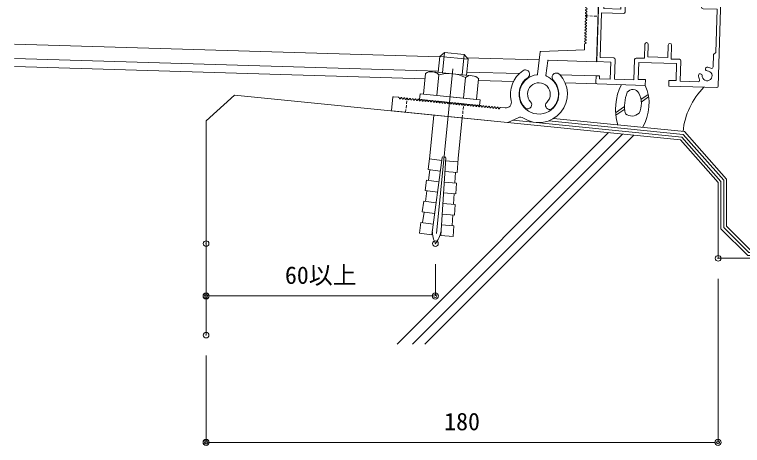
# Model space of a CAD drawing. Units: millimetres, scale not verified. Extents: x -1262 to 1261, y -891 to 891.
# Drawn here: x 513.6 to 769.5, y -96.7 to 54.6 of the extents above; entities that cross this region are included whole.
import ezdxf
from ezdxf.enums import TextEntityAlignment as Align

# ---------------------------------------------------------------- set-up
doc = ezdxf.new("R2010")
doc.units = ezdxf.units.MM
doc.header["$LTSCALE"] = 4
doc.header["$PDMODE"] = 32
doc.header["$PDSIZE"] = 2
for name, pattern in [('USER2', [51, 31.8, -6.4, 6.4, -6.4]), ('USER3', [6.5, 0.1, -6.4]), ('USER5', [0.375, 0.25, -0.125])]:
    doc.linetypes.add(name, pattern=pattern)
for name, color, linetype, lineweight in [('0-0_0', 3, 'Continuous', 18), ('0-1_CSLAYER2', 7, 'Continuous', 18), ('0-2_金物', 7, 'Continuous', 18), ('0-4_Defpoints', 7, 'Continuous', 18), ('0-5_41_U+FF71_U+FF99_U+FF90', 7, 'Continuous', 18), ('0-6_8寸法', 7, 'Continuous', 18), ('1-6_WHITE', 7, 'Continuous', 18)]:
    doc.layers.add(name, color=color, linetype=linetype, lineweight=lineweight)
doc.styles.add('ＭＳ ゴシック', font='')
doc.styles.get('ＭＳ ゴシック').set_extended_font_data('MS Gothic')

# ---------------------------------------------------------------- blocks, each defined once
blk = doc.blocks.new('A$C33DC0388')
at = {"layer": '0-0_0'}
for centre, radius, start, end in [((29.328, 38.987), 0.625, 134.74248, 240), ((31, 37.3), 3, 55.1501, 134.74248), ((29.328, 38.987), 0.625, 240, 314.74248), ((31, 37.3), 1.75, 225.25752, 134.74248), ((33, 40.172), 0.5, 235.1501, 0), ((29.328, 35.613), 0.625, 120, 225.25752), ((29.328, 35.613), 0.625, 45.25752, 120), ((31, 37.3), 3, 225.25752, 304.8499), ((33, 34.428), 0.5, 0, 124.8499), ((2.5, 7.162), 0.5, 180, 295.37693), ((4, 4), 1.75, 87.83959, 2.16041), ((4, 4), 3, 86.53696, 115.37693), ((4.085, 6.248), 0.5, 267.83959, 345), ((4.151, 6.495), 0.5, 345, 86.53696), ((6.248, 4.085), 0.5, 105, 182.16041), ((6.495, 4.151), 0.5, 3.46304, 105), ((4, 4), 3, 330.94072, 3.46304), ((7.059, 2.3), 0.5, 150.94072, 270)]:
    blk.add_arc(centre, radius, start, end, dxfattribs=at)
at = {"layer": '0-5_41_U+FF71_U+FF99_U+FF90'}
for p, q in [((0, 78), (6.459, 78)), ((0, 76), (0, 78)), ((6.932, 77.727), (6.459, 78)), ((7.068, 77.727), (7.541, 78)), ((7.541, 78), (35.459, 78)), ((35.932, 77.727), (35.459, 78)), ((36.068, 77.727), (36.541, 78)), ((36.541, 78), (43, 78)), ((0, 76), (3, 76)), ((3, 61.359), (3, 76)), ((4.2, 64.8), (4.2, 76)), ((4.2, 76), (16.8, 76)), ((16.8, 71.6), (16.8, 76)), ((18, 76), (25, 76)), ((18, 71.6), (18, 76)), ((25, 71.6), (25, 76)), ((26.2, 71.6), (26.2, 76)), ((26.2, 76), (38.8, 76)), ((38.8, 64.8), (38.8, 76)), ((40, 61.359), (40, 76)), ((4.8, 64.2), (4.2, 64.8)), ((4.8, 52.4), (4.8, 64.2)), ((38.2, 64.2), (38.8, 64.8)), ((38.2, 57.4), (38.2, 64.2)), ((3.273, 60.886), (3, 61.359)), ((3.273, 60.714), (3, 60.241)), ((3, 56.359), (3, 60.241)), ((39.727, 60.886), (40, 61.359)), ((39.727, 60.714), (40, 60.241)), ((40, 45.5), (40, 60.241)), ((3.273, 55.886), (3, 56.359)), ((38.8, 56.8), (38.2, 57.4)), ((38.8, 44.8), (38.8, 56.8)), ((3.273, 55.714), (3, 55.241)), ((4.2, 51.8), (4.8, 52.4)), ((4.2, 44.8), (4.2, 51.8)), ((0, 0.5), (0, 45.5)), ((1.2, 40.3), (1.2, 44.3)), ((1.2, 44.3), (3.7, 44.3)), ((39.3, 44.3), (41.8, 44.3)), ((40, 45.5), (43, 45.5)), ((41.8, 41.3), (41.8, 44.3)), ((43, 37.3), (43, 45.5)), ((34, 41.3), (41.8, 41.3)), ((2, 39.5), (1.2, 40.3)), ((2, 31.5), (2, 39.5)), ((29.016, 38.446), (29.016, 38.446)), ((33.5, 40.172), (33.5, 40.8)), ((35, 39.8), (41, 39.8)), ((35, 26.5), (35, 39.8)), ((41, 37.3), (41, 39.8)), ((41, 37.3), (43, 37.3)), ((33.5, 25.5), (33.5, 34.428)), ((1.2, 28.7), (6.1, 28.7)), ((43, 7.8), (43, 29)), ((1.2, 12.3), (1.2, 27.5)), ((1.2, 27.5), (6.1, 27.5)), ((35, 26.5), (41, 26.5)), ((34, 25), (41.8, 25)), ((41.8, 9.3), (41.8, 25)), ((16.8, 9.5), (16.8, 14.4)), ((18, 10), (18, 14.4)), ((25, 10), (25, 14.4)), ((26.2, 9.5), (26.2, 14.4)), ((2, 11.5), (1.2, 12.3)), ((2, 7.162), (2, 11.5)), ((13.35, 1.8), (13.35, 9)), ((13.85, 9.5), (16.8, 9.5)), ((14.85, 8), (28.15, 8)), ((14.85, 2), (14.85, 8)), ((18, 10), (25, 10)), ((26.2, 9.5), (29.15, 9.5)), ((28.15, 2), (28.15, 8)), ((29.65, 1.8), (29.65, 9)), ((36.5, 1.8), (36.5, 8.8)), ((37, 9.3), (41.8, 9.3)), ((38, 7.8), (43, 7.8)), ((38, 1.8), (38, 7.8)), ((4.568, 6.119), (4.634, 6.366)), ((6.119, 4.568), (6.366, 4.634)), ((43, 0.5), (43, 2.8)), ((0.5, 0), (17.35, 0)), ((7.059, 1.8), (13.35, 1.8)), ((14.85, 2), (17.35, 2)), ((17.35, 0), (17.35, 2)), ((25.65, 2), (28.15, 2)), ((25.65, 0), (25.65, 2)), ((25.65, 0), (42.5, 0)), ((29.65, 1.8), (36.5, 1.8)), ((38, 1.8), (41.8, 1.8))]:
    blk.add_line(p, q, dxfattribs=at)
for points in [[(40, 76), (43, 76), (43, 78)], [(0, 45.5), (3, 45.5), (3, 55.241)], [(1.2, 28.7), (1.2, 30.7), (2, 31.5)], [(41, 26.5), (41, 29), (43, 29)], [(41.8, 1.8), (41.8, 2.8), (43, 2.8)]]:
    blk.add_lwpolyline(points, dxfattribs=at)
for centre, radius, start, end in [((17.4, 71.6), 0.6, 180, 0), ((25.6, 71.6), 0.6, 180, 0), ((3.7, 44.8), 0.5, 270, 0), ((39.3, 44.8), 0.5, 180, 270), ((34, 40.8), 0.5, 90, 180), ((6.1, 28.1), 0.6, 270, 90), ((34, 25.5), 0.5, 180, 270), ((17.4, 14.4), 0.6, 0, 180), ((25.6, 14.4), 0.6, 0, 180), ((13.85, 9), 0.5, 90, 180), ((29.15, 9), 0.5, 0, 90), ((37, 8.8), 0.5, 90, 180), ((0.5, 0.5), 0.5, 180, 270), ((42.5, 0.5), 0.5, 270, 0)]:
    blk.add_arc(centre, radius, start, end, dxfattribs=at)
at = {"layer": '0-6_8寸法'}
for centre, radius, start, end in [((7, 77.8), 0.1, 227.05837, 312.94163), ((36, 77.8), 0.1, 227.05837, 312.94163), ((3.15, 60.8), 0.15, 325.22171, 34.77829), ((39.85, 60.8), 0.15, 145.22171, 214.77829), ((3.15, 55.8), 0.15, 325.22171, 34.77829)]:
    blk.add_arc(centre, radius, start, end, dxfattribs=at)
blk = doc.blocks.new('A$C7F6C16F4')
at = {"layer": '0-2_金物'}
for p, q in [((-5, 15.75), (-3.5, 17.25)), ((-5, 10.125), (-5, 15.75)), ((-5, 15.75), (5, 15.75)), ((-3.5, 10.125), (-3.5, 17.25)), ((-3.5, 17.25), (3.5, 17.25)), ((3.5, 10.125), (3.5, 17.25)), ((5, 15.75), (3.5, 17.25)), ((5, 10.125), (5, 15.75)), ((-9.375, 2), (-9.375, 9.223)), ((-7.03, 10.125), (7.03, 10.125)), ((-4.684, 2), (-4.684, 9.223)), ((4.684, 2), (4.684, 9.223)), ((9.375, 2), (9.375, 9.223)), ((-10.625, 2), (10.625, 2)), ((-10.625, 2), (-10.625, 0)), ((10.625, 0), (-10.625, 0)), ((-9.375, 2), (9.375, 2)), ((10.625, 2), (10.625, 0))]:
    blk.add_line(p, q, dxfattribs=at)
for centre, radius, start, end in [((-7.03, 6.625), 3.5, 47.92498, 132.07502), ((0, -2.487), 12.611, 68.19746, 111.80254), ((7.03, 6.625), 3.5, 47.92498, 132.07502)]:
    blk.add_arc(centre, radius, start, end, dxfattribs=at)
blk = doc.blocks.new('A$C3B587350')
at = {"layer": '0-2_金物'}
for p, q in [((-5, 0), (-5, -14.336)), ((5, 0), (5, -14.336)), ((-5, -14.336), (-5.171, -19.22)), ((-0.628, -14.489), (-1.584, -41.88)), ((-0.625, -14.336), (0.625, -14.336)), ((0.628, -14.489), (1.584, -41.88)), ((5, -14.336), (5.171, -19.22)), ((-5.04, -15.472), (-0.682, -15.624)), ((5.04, -15.472), (0.682, -15.624)), ((-5.171, -19.22), (-0.816, -19.372)), ((-4.546, -19.241), (-4.677, -22.989)), ((5.171, -19.22), (0.816, -19.372)), ((4.546, -19.241), (4.677, -22.989)), ((-5.301, -22.967), (-5.432, -26.715)), ((-5.301, -22.967), (-0.947, -23.119)), ((5.301, -22.967), (0.947, -23.119)), ((-5.432, -26.715), (-1.077, -26.867)), ((-4.808, -26.737), (-4.939, -30.484)), ((4.808, -26.737), (4.939, -30.484)), ((-5.563, -30.463), (-5.694, -34.21)), ((-5.563, -30.463), (-1.208, -30.615)), ((5.563, -30.463), (1.208, -30.615)), ((-5.694, -34.21), (-1.339, -34.362)), ((-5.069, -34.232), (-5.2, -37.98)), ((5.069, -34.232), (5.2, -37.98)), ((-5.825, -37.958), (-5.957, -41.727)), ((-5.825, -37.958), (-1.47, -38.11)), ((5.825, -37.958), (1.47, -38.11)), ((5.825, -37.958), (5.957, -41.727)), ((-1.636, -41.878), (-5.957, -41.727)), ((1.636, -41.878), (5.957, -41.727))]:
    blk.add_line(p, q, dxfattribs=at)
at = {"layer": '0-2_金物', "linetype": 'USER3'}
blk.add_line((0.625, -14.336), (-0.625, -14.336), dxfattribs=at)
at = {"layer": '0-2_金物'}
for points in [[(5.301, -22.967), (5.432, -26.715), (1.077, -26.867)], [(5.563, -30.463), (5.694, -34.21), (1.339, -34.362)]]:
    blk.add_lwpolyline(points, dxfattribs=at)
for centre, start, end in [((8.166, -39.543), 185.77609, 213.13954), ((-8.166, -39.543), 326.86046, 354.22391)]:
    blk.add_arc(centre, 9.753, start, end, dxfattribs=at)
blk = doc.blocks.new('U272')
at = {"layer": '0-5_41_U+FF71_U+FF99_U+FF90'}
for p, q in [((0.132, 0.318), (-0.132, 0.182)), ((0.132, -0.318), (-0.132, -0.182))]:
    blk.add_line(p, q, dxfattribs=at)
for centre, start, end in [((-0.05, 0), 114.22183, 245.77817), ((0.05, 0.5), 294.22183, 360), ((0.05, -0.5), 0, 65.77817)]:
    blk.add_arc(centre, 0.2, start, end, dxfattribs=at)
blk = doc.blocks.new('U273')
at = {"layer": '0-5_41_U+FF71_U+FF99_U+FF90'}
for p in [(0, 0), (0, -1), (0, -2), (0, -3), (0, -4), (0, -5), (0, -6), (0, -7), (0, -8), (0, -9), (0, -10), (0, -11), (0, -12), (0, -13), (0, -14), (0, -15), (0, -16), (0, -17), (0, -18), (0, -19), (0, -20), (0, -21), (0, -22), (0, -23), (0, -24), (0, -25), (0, -26), (0, -27), (0, -28), (0, -29), (0, -30), (0, -31), (0, -32), (0, -33), (0, -34), (0, -35)]:
    blk.add_blockref('U272', p, dxfattribs=at)
blk = doc.blocks.new('U274')
at = {"layer": '0-5_41_U+FF71_U+FF99_U+FF90'}
for p, q in [((0.132, 0.318), (-0.132, 0.182)), ((0.132, -0.318), (-0.132, -0.182))]:
    blk.add_line(p, q, dxfattribs=at)
for centre, start, end in [((-0.05, 0), 114.22183, 245.77817), ((0.05, 0.5), 294.22183, 360), ((0.05, -0.5), 0, 65.77817)]:
    blk.add_arc(centre, 0.2, start, end, dxfattribs=at)
blk = doc.blocks.new('U275')
at = {"layer": '0-5_41_U+FF71_U+FF99_U+FF90'}
for p in [(0, 0), (0, -1), (0, -2), (0, -3), (0, -4), (0, -5), (0, -6), (0, -7), (0, -8), (0, -9), (0, -10), (0, -11), (0, -12), (0, -13), (0, -14), (0, -15), (0, -16), (0, -17), (0, -18), (0, -19), (0, -20), (0, -21), (0, -22), (0, -23), (0, -24), (0, -25), (0, -26), (0, -27), (0, -28), (0, -29), (0, -30), (0, -31), (0, -32), (0, -33), (0, -34), (0, -35), (0, -36), (0, -37)]:
    blk.add_blockref('U274', p, dxfattribs=at)
blk = doc.blocks.new('_Origin2')
at = {"layer": '0-0_0', "color": 7, "lineweight": 9}
blk.add_line((-0.5, 0), (-1, 0), dxfattribs=at)
for radius in [0.5, 0.25]:
    blk.add_circle((0, 0), radius, dxfattribs=at)
blk = doc.blocks.new('D276')
at = {"layer": '0-1_CSLAYER2', "lineweight": 9}
for p, q in [((3241.325, 2883.38), (3241.325, 2825.929)), ((3061.325, 2856.391), (3061.325, 2825.929)), ((3239.165, 2825.929), (3063.485, 2825.929))]:
    blk.add_line(p, q, dxfattribs=at)
at = {"layer": '0-4_Defpoints'}
for p in [(3241.325, 2890.58), (3061.325, 2863.591), (3061.325, 2825.929)]:
    blk.add_point(p, dxfattribs=at)
at = {"layer": '0-1_CSLAYER2', "xscale": 2.16, "yscale": 2.16, "rotation": 180}
blk.add_blockref('_Origin2', (3061.325, 2825.929), dxfattribs=at)
at = {"layer": '0-1_CSLAYER2', "xscale": 2.16, "yscale": 2.16}
blk.add_blockref('_Origin2', (3241.325, 2825.929), dxfattribs=at)
at = {"layer": '0-1_CSLAYER2', "style": 'ＭＳ ゴシック'}
blk.add_text('180', height=6.158, dxfattribs=at).set_placement((3145.025, 2828.329), align=Align.BOTTOM_LEFT)
blk = doc.blocks.new('D280')
at = {"layer": '0-1_CSLAYER2', "lineweight": 9}
for p, q in [((3061.325, 2888.542), (3061.325, 2877.352)), ((3141.931, 2888.542), (3141.931, 2877.352)), ((3139.771, 2877.352), (3063.485, 2877.352))]:
    blk.add_line(p, q, dxfattribs=at)
at = {"layer": '0-4_Defpoints'}
for p in [(3061.325, 2895.742), (3141.931, 2895.742), (3061.325, 2877.352)]:
    blk.add_point(p, dxfattribs=at)
at = {"layer": '0-1_CSLAYER2', "xscale": 2.16, "yscale": 2.16, "rotation": 180}
blk.add_blockref('_Origin2', (3061.325, 2877.352), dxfattribs=at)
at = {"layer": '0-1_CSLAYER2', "xscale": 2.16, "yscale": 2.16}
blk.add_blockref('_Origin2', (3141.931, 2877.352), dxfattribs=at)
at = {"layer": '0-1_CSLAYER2', "style": 'ＭＳ ゴシック'}
blk.add_text('60以上', height=6.158, dxfattribs=at).set_placement((3089.028, 2879.752), align=Align.BOTTOM_LEFT)

msp = doc.modelspace()

# ---------------------------------------------------------------- linework, layer by layer
at = {"layer": '0-1_CSLAYER2', "color": 3}
for p, q in [((663.099, 39.749), (513.6, 44.233)), ((662.6, 34.761), (513.6, 39.231)), ((698.071, 38.699), (672.672, 39.461)), ((657.937, 32.1), (513.6, 36.43)), ((691.056, 33.908), (672.62, 34.461)), ((718.063, 33.097), (705.308, 33.48)), ((689.033, 31.167), (676.724, 31.536)), ((718.479, 30.284), (707.164, 30.623))]:
    msp.add_line(p, q, dxfattribs=at)
at = {"layer": '0-2_金物', "linetype": 'USER2'}
msp.add_line((667.703, 35.54), (661.919, -22.297), dxfattribs=at)
at = {"layer": '0-2_金物', "color": 4}
for p, q in [((580.96, 17.32), (590.91, 26.325)), ((590.91, 26.325), (747.712, 10.645)), ((580.96, 17.32), (580.96, -57.979)), ((747.712, 10.645), (760.96, -4.339)), ((760.96, -4.339), (760.96, -30.991)), ((860.96, -30.991), (760.96, -30.991))]:
    msp.add_line(p, q, dxfattribs=at)
at = {"layer": '0-2_金物'}
for p, q in [((733.847, 24.807), (736.358, 26.575)), ((733.955, 23.916), (736.513, 25.718)), ((724.941, 20.17), (728.077, 22.378)), ((725.014, 19.254), (728.123, 21.444)), ((648.077, -61.195), (722.443, 13.172)), ((653.521, -61.195), (727.392, 12.677)), ((657.9, -61.195), (731.374, 12.279))]:
    msp.add_line(p, q, dxfattribs=at)
at = {"layer": '0-2_金物', "color": 5}
for p, q in [((703.13, 18.118), (749.181, 13.513)), ((688.73, 17.548), (748.202, 11.601)), ((701.39, 17.287), (748.691, 12.557))]:
    msp.add_line(p, q, dxfattribs=at)
for points in [[(749.181, 13.513), (763.96, -3.203), (763.96, -19.748), (772.202, -27.991), (849.717, -27.991), (857.96, -19.748), (857.96, -1.624), (939.353, 6.511)], [(748.202, 11.601), (761.96, -3.96), (761.96, -20.577), (771.374, -29.991), (850.545, -29.991), (859.96, -20.577), (859.96, -3.434), (939.552, 4.521)], [(748.691, 12.557), (762.96, -3.581), (762.96, -20.162), (771.788, -28.991), (850.131, -28.991), (858.96, -20.162), (858.96, -2.529), (939.453, 5.516)]]:
    msp.add_lwpolyline(points, dxfattribs=at)
at = {"layer": '0-2_金物'}
for centre, radius, start, end in [((744.707, 21.286), 19.797, 153.78987, 195.8938), ((730.967, 25.954), 2.368, 26.59524, 144.37587), ((720.806, 23.313), 15.89, 328.44223, 24.01023), ((740.52, 22.525), 12.444, 157.2718, 192.70323), ((726.344, 23.448), 7.625, 333.36941, 27.88211), ((730.636, 22.579), 3.587, 231.0545, 314.72428)]:
    msp.add_arc(centre, radius, start, end, dxfattribs=at)
at = {"layer": '0-2_金物', "color": 6}
msp.add_arc((774.58, 10.88), 26.093, 135.52954, 174.08605, dxfattribs=at)
at = {"layer": '0-5_41_U+FF71_U+FF99_U+FF90', "linetype": 'USER5'}
for p, q in [((714.305, 54.207), (718.803, 54.072)), ((651.106, 20.316), (651.603, 25.292)), ((671.006, 18.326), (671.504, 23.301))]:
    msp.add_line(p, q, dxfattribs=at)
at = {"layer": '0-5_41_U+FF71_U+FF99_U+FF90'}
for p, q in [((713.945, 42.213), (698.593, 41.684)), ((718.123, 38.085), (701.263, 38.591)), ((646.15, 21.013), (646.608, 25.59)), ((686.976, 16.756), (690.655, 18.417))]:
    msp.add_line(p, q, dxfattribs=at)
for centre, radius, start, end in [((698.6, 41.484), 0.2, 91.97303, 173.28164), ((701.257, 38.391), 0.2, 88.28164, 173.28164), ((718.129, 38.285), 0.2, 268.28164, 358.28164), ((697.972, 26.685), 10, 124.45366, 193.76063), ((697.972, 26.685), 6.85, 95.62716, 223.05292), ((693.163, 33.694), 1.5, 24.28941, 124.45366), ((697.972, 26.685), 10, 237.23597, 44.12516), ((693.163, 33.694), 1.5, 304.45366, 24.28941), ((697.281, 33.701), 0.2, 275.62716, 353.28164), ((704.073, 32.603), 1.5, 144.28941, 224.12516), ((704.073, 32.603), 1.5, 44.12516, 144.28941), ((697.972, 26.685), 7, 124.45366, 44.12516), ((700.646, 33.208), 0.2, 173.28164, 247.70881), ((697.972, 26.685), 6.85, 313.51036, 67.70881), ((697.972, 26.685), 4, 313.51036, 223.05292), ((646.807, 25.57), 0.2, 84.28941, 174.28941), ((686.316, 23.83), 2, 264.28941, 13.76063), ((694.008, 22.981), 1.425, 328.28164, 43.05292), ((701.707, 22.75), 1.425, 133.51036, 208.28164), ((646.349, 20.993), 0.2, 174.28941, 264.28941), ((694.008, 22.981), 1.425, 223.05292, 328.28164), ((701.707, 22.75), 1.425, 208.28164, 313.51036), ((691.478, 16.594), 2, 57.23597, 114.28941), ((686.894, 16.939), 0.2, 264.28941, 294.28941)]:
    msp.add_arc(centre, radius, start, end, dxfattribs=at)
at = {"layer": '1-6_WHITE'}
for p, q in [((719.696, 83.859), (718.329, 38.279)), ((714.005, 44.212), (713.945, 42.213)), ((698.402, 41.507), (697.479, 33.677)), ((701.058, 38.415), (700.447, 33.231)), ((646.827, 25.769), (648.618, 25.59)), ((646.329, 20.794), (686.874, 16.74)), ((684.439, 22.008), (686.117, 21.84))]:
    msp.add_line(p, q, dxfattribs=at)

# ---------------------------------------------------------------- block references
at = {"layer": '0-1_CSLAYER2', "rotation": 354.28941}
for name, p in [('A$C7F6C16F4', (666.529, 23.799)), ('A$C3B587350', (666.031, 18.824))]:
    msp.add_blockref(name, p, dxfattribs=at)
at = {"layer": '0-1_CSLAYER2'}
for name in ['D280', 'D276']:
    msp.add_blockref(name, (-2480.365, -2921.57), dxfattribs=at)
at = {"layer": '0-5_41_U+FF71_U+FF99_U+FF90', "xscale": -1, "rotation": 358.28164}
for name, p in [('A$C33DC0388', (760.96, 29.009)), ('U275', (715.379, 81.687))]:
    msp.add_blockref(name, p, dxfattribs=at)
at = {"layer": '0-5_41_U+FF71_U+FF99_U+FF90', "rotation": 84.28941}
msp.add_blockref('U273', (649.091, 25.292), dxfattribs=at)

doc.saveas('drawing.dxf')
